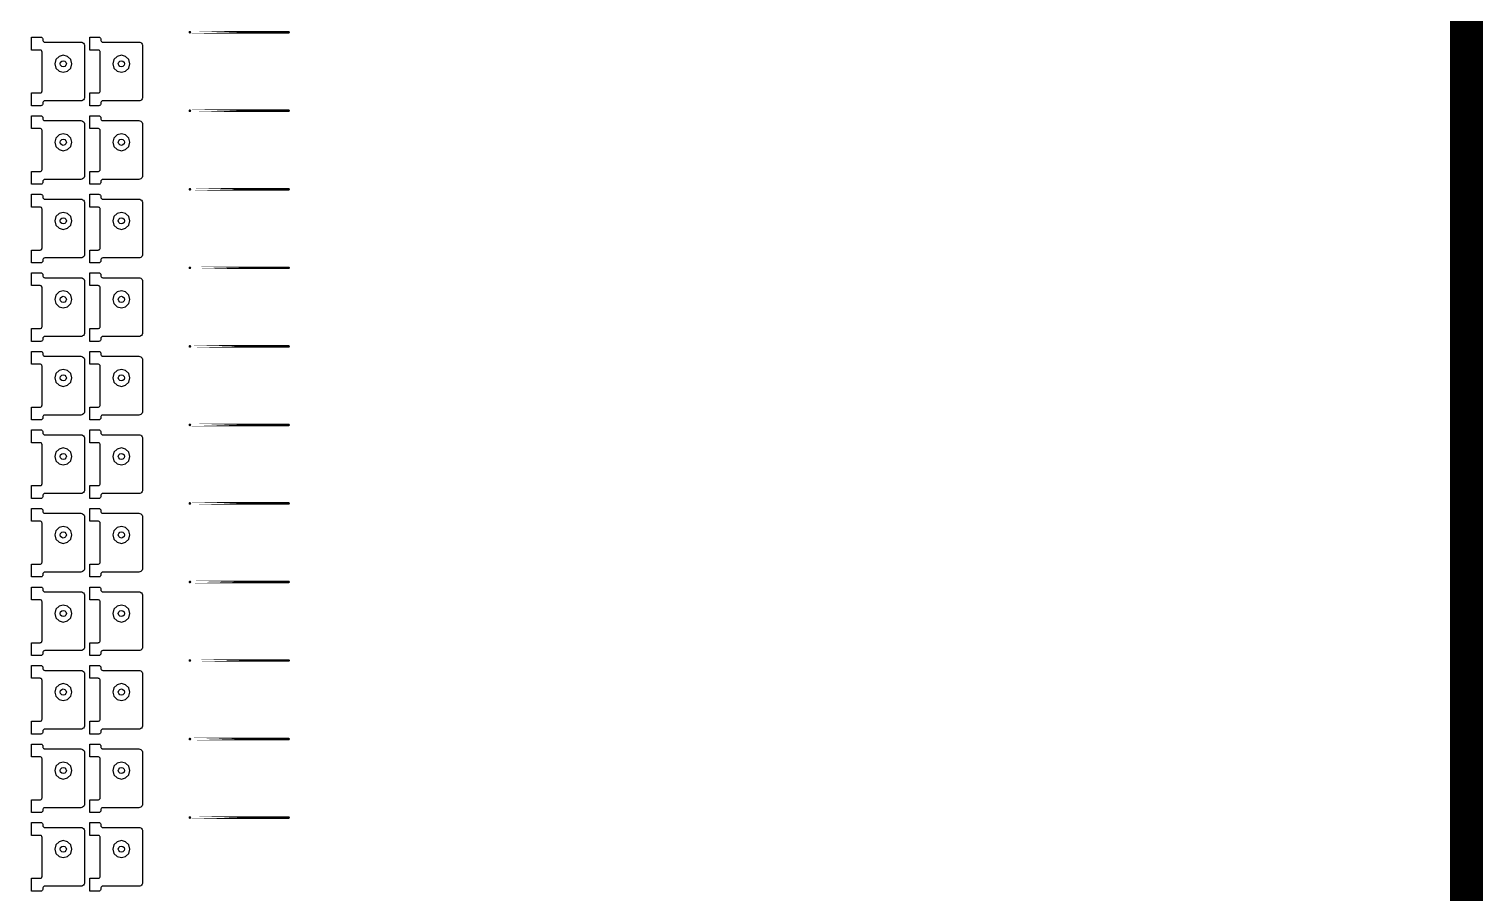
# Model space of a CAD drawing. Extents: x 11 to 212, y 11 to 212.
# Drawn here: x 167.51 to 211.7, y 135.18 to 161.45 of the extents above; entities that cross this region are included whole.
import ezdxf

# ---------------------------------------------------------------- set-up
doc = ezdxf.new("R2010")
doc.units = 0
doc.layers.get('0').update_dxf_attribs({"linetype": 'continuous'})
doc.layers.add('G', color=7, linetype='continuous')

# ---------------------------------------------------------------- blocks, each defined once
blk = doc.blocks.new('cutlineendpoint')
at = {"const_width": 0.04}
blk.add_lwpolyline([(-0.02, 0, 1), (0.02, 0, 1)], format="xyb", close=True, dxfattribs=at)

msp = doc.modelspace()

# ---------------------------------------------------------------- linework, layer by layer
at = {"layer": 'G'}
for points, const_width in [([(11.2, 211.2), (211.2, 211.2), (211.2, 11.2), (11.2, 11.2)], 1), ([(172.4, 161.353), (175.4, 161.353)], 0.08), ([(172.4, 158.965), (175.4, 158.965)], 0.08), ([(172.4, 156.576), (175.4, 156.576)], 0.08), ([(172.4, 154.188), (175.4, 154.188)], 0.08), ([(172.4, 151.8), (175.4, 151.8)], 0.08), ([(172.4, 149.412), (175.4, 149.412)], 0.08), ([(172.4, 147.024), (175.4, 147.024)], 0.08), ([(172.4, 144.635), (175.4, 144.635)], 0.08), ([(172.4, 142.247), (175.4, 142.247)], 0.08), ([(172.4, 139.859), (175.4, 139.859)], 0.08), ([(172.4, 137.471), (175.4, 137.471)], 0.08)]:
    msp.add_lwpolyline(points, close=True, dxfattribs=dict(at, const_width=const_width))
for points in [[(167.847, 159.506), (167.862, 159.508), (167.876, 159.514), (167.889, 159.523), (167.898, 159.535), (167.904, 159.549), (167.906, 159.565), (167.906, 160.753), (167.904, 160.768), (167.898, 160.782), (167.889, 160.795), (167.876, 160.804), (167.862, 160.81), (167.847, 160.812), (167.591, 160.812), (167.591, 161.2), (167.871, 161.2), (167.886, 161.198), (167.9, 161.192), (167.912, 161.183), (167.922, 161.171), (167.927, 161.156), (167.929, 161.141), (167.929, 161.112), (167.931, 161.097), (167.937, 161.082), (167.947, 161.07), (167.959, 161.061), (167.973, 161.055), (167.988, 161.053), (169.082, 161.053), (169.113, 161.049), (169.141, 161.037), (169.166, 161.018), (169.184, 160.994), (169.196, 160.966), (169.2, 160.935), (169.2, 159.382), (169.196, 159.352), (169.184, 159.324), (169.166, 159.299), (169.141, 159.28), (169.113, 159.269), (169.082, 159.265), (167.988, 159.265), (167.973, 159.263), (167.959, 159.257), (167.947, 159.247), (167.937, 159.235), (167.931, 159.221), (167.929, 159.206), (167.929, 159.176), (167.927, 159.161), (167.922, 159.147), (167.912, 159.135), (167.9, 159.126), (167.886, 159.12), (167.871, 159.118), (167.591, 159.118), (167.591, 159.506)], [(169.612, 159.506), (169.627, 159.508), (169.641, 159.514), (169.653, 159.523), (169.663, 159.535), (169.669, 159.549), (169.671, 159.565), (169.671, 160.753), (169.669, 160.768), (169.663, 160.782), (169.653, 160.795), (169.641, 160.804), (169.627, 160.81), (169.612, 160.812), (169.355, 160.812), (169.355, 161.2), (169.635, 161.2), (169.651, 161.198), (169.665, 161.192), (169.677, 161.183), (169.686, 161.171), (169.692, 161.156), (169.694, 161.141), (169.694, 161.112), (169.696, 161.097), (169.702, 161.082), (169.711, 161.07), (169.724, 161.061), (169.738, 161.055), (169.753, 161.053), (170.847, 161.053), (170.878, 161.049), (170.906, 161.037), (170.93, 161.018), (170.949, 160.994), (170.961, 160.966), (170.965, 160.935), (170.965, 159.382), (170.961, 159.352), (170.949, 159.324), (170.93, 159.299), (170.906, 159.28), (170.878, 159.269), (170.847, 159.265), (169.753, 159.265), (169.738, 159.263), (169.724, 159.257), (169.711, 159.247), (169.702, 159.235), (169.696, 159.221), (169.694, 159.206), (169.694, 159.176), (169.692, 159.161), (169.686, 159.147), (169.677, 159.135), (169.665, 159.126), (169.651, 159.12), (169.635, 159.118), (169.355, 159.118), (169.355, 159.506)], [(168.777, 160.265), (168.812, 160.394), (168.777, 160.524), (168.682, 160.618), (168.553, 160.653), (168.424, 160.618), (168.329, 160.524), (168.294, 160.394), (168.329, 160.265), (168.424, 160.17), (168.553, 160.135), (168.682, 160.17)], [(168.647, 160.394), (168.634, 160.347), (168.6, 160.313), (168.553, 160.3), (168.506, 160.313), (168.471, 160.347), (168.459, 160.394), (168.471, 160.441), (168.506, 160.476), (168.553, 160.488), (168.6, 160.476), (168.634, 160.441)], [(170.542, 160.265), (170.576, 160.394), (170.542, 160.524), (170.447, 160.618), (170.318, 160.653), (170.188, 160.618), (170.093, 160.524), (170.059, 160.394), (170.093, 160.265), (170.188, 160.17), (170.318, 160.135), (170.447, 160.17)], [(170.412, 160.394), (170.399, 160.347), (170.365, 160.313), (170.318, 160.3), (170.271, 160.313), (170.236, 160.347), (170.224, 160.394), (170.236, 160.441), (170.271, 160.476), (170.318, 160.488), (170.365, 160.476), (170.399, 160.441)], [(167.847, 157.118), (167.862, 157.12), (167.876, 157.126), (167.889, 157.135), (167.898, 157.147), (167.904, 157.161), (167.906, 157.176), (167.906, 158.365), (167.904, 158.38), (167.898, 158.394), (167.889, 158.406), (167.876, 158.416), (167.862, 158.422), (167.847, 158.424), (167.591, 158.424), (167.591, 158.812), (167.871, 158.812), (167.886, 158.81), (167.9, 158.804), (167.912, 158.795), (167.922, 158.782), (167.927, 158.768), (167.929, 158.753), (167.929, 158.724), (167.931, 158.708), (167.937, 158.694), (167.947, 158.682), (167.959, 158.673), (167.973, 158.667), (167.988, 158.665), (169.082, 158.665), (169.113, 158.661), (169.141, 158.649), (169.166, 158.63), (169.184, 158.606), (169.196, 158.578), (169.2, 158.547), (169.2, 156.994), (169.196, 156.964), (169.184, 156.935), (169.166, 156.911), (169.141, 156.892), (169.113, 156.88), (169.082, 156.876), (167.988, 156.876), (167.973, 156.874), (167.959, 156.869), (167.947, 156.859), (167.937, 156.847), (167.931, 156.833), (167.929, 156.818), (167.929, 156.788), (167.927, 156.773), (167.922, 156.759), (167.912, 156.747), (167.9, 156.737), (167.886, 156.731), (167.871, 156.729), (167.591, 156.729), (167.591, 157.118)], [(169.612, 157.118), (169.627, 157.12), (169.641, 157.126), (169.653, 157.135), (169.663, 157.147), (169.669, 157.161), (169.671, 157.176), (169.671, 158.365), (169.669, 158.38), (169.663, 158.394), (169.653, 158.406), (169.641, 158.416), (169.627, 158.422), (169.612, 158.424), (169.355, 158.424), (169.355, 158.812), (169.635, 158.812), (169.651, 158.81), (169.665, 158.804), (169.677, 158.795), (169.686, 158.782), (169.692, 158.768), (169.694, 158.753), (169.694, 158.724), (169.696, 158.708), (169.702, 158.694), (169.711, 158.682), (169.724, 158.673), (169.738, 158.667), (169.753, 158.665), (170.847, 158.665), (170.878, 158.661), (170.906, 158.649), (170.93, 158.63), (170.949, 158.606), (170.961, 158.578), (170.965, 158.547), (170.965, 156.994), (170.961, 156.964), (170.949, 156.935), (170.93, 156.911), (170.906, 156.892), (170.878, 156.88), (170.847, 156.876), (169.753, 156.876), (169.738, 156.874), (169.724, 156.869), (169.711, 156.859), (169.702, 156.847), (169.696, 156.833), (169.694, 156.818), (169.694, 156.788), (169.692, 156.773), (169.686, 156.759), (169.677, 156.747), (169.665, 156.737), (169.651, 156.731), (169.635, 156.729), (169.355, 156.729), (169.355, 157.118)], [(168.777, 157.876), (168.812, 158.006), (168.777, 158.135), (168.682, 158.23), (168.553, 158.265), (168.424, 158.23), (168.329, 158.135), (168.294, 158.006), (168.329, 157.876), (168.424, 157.782), (168.553, 157.747), (168.682, 157.782)], [(170.542, 157.876), (170.576, 158.006), (170.542, 158.135), (170.447, 158.23), (170.318, 158.265), (170.188, 158.23), (170.093, 158.135), (170.059, 158.006), (170.093, 157.876), (170.188, 157.782), (170.318, 157.747), (170.447, 157.782)], [(168.647, 158.006), (168.634, 157.959), (168.6, 157.924), (168.553, 157.912), (168.506, 157.924), (168.471, 157.959), (168.459, 158.006), (168.471, 158.053), (168.506, 158.087), (168.553, 158.1), (168.6, 158.087), (168.634, 158.053)], [(170.412, 158.006), (170.399, 157.959), (170.365, 157.924), (170.318, 157.912), (170.271, 157.924), (170.236, 157.959), (170.224, 158.006), (170.236, 158.053), (170.271, 158.087), (170.318, 158.1), (170.365, 158.087), (170.399, 158.053)], [(167.847, 154.729), (167.862, 154.731), (167.876, 154.737), (167.889, 154.747), (167.898, 154.759), (167.904, 154.773), (167.906, 154.788), (167.906, 155.976), (167.904, 155.992), (167.898, 156.006), (167.889, 156.018), (167.876, 156.027), (167.862, 156.033), (167.847, 156.035), (167.591, 156.035), (167.591, 156.424), (167.871, 156.424), (167.886, 156.422), (167.9, 156.416), (167.912, 156.406), (167.922, 156.394), (167.927, 156.38), (167.929, 156.365), (167.929, 156.335), (167.931, 156.32), (167.937, 156.306), (167.947, 156.294), (167.959, 156.284), (167.973, 156.278), (167.988, 156.276), (169.082, 156.276), (169.113, 156.272), (169.141, 156.261), (169.166, 156.242), (169.184, 156.218), (169.196, 156.189), (169.2, 156.159), (169.2, 154.606), (169.196, 154.575), (169.184, 154.547), (169.166, 154.523), (169.141, 154.504), (169.113, 154.492), (169.082, 154.488), (167.988, 154.488), (167.973, 154.486), (167.959, 154.48), (167.947, 154.471), (167.937, 154.459), (167.931, 154.445), (167.929, 154.429), (167.929, 154.4), (167.927, 154.385), (167.922, 154.371), (167.912, 154.358), (167.9, 154.349), (167.886, 154.343), (167.871, 154.341), (167.591, 154.341), (167.591, 154.729)], [(169.612, 154.729), (169.627, 154.731), (169.641, 154.737), (169.653, 154.747), (169.663, 154.759), (169.669, 154.773), (169.671, 154.788), (169.671, 155.976), (169.669, 155.992), (169.663, 156.006), (169.653, 156.018), (169.641, 156.027), (169.627, 156.033), (169.612, 156.035), (169.355, 156.035), (169.355, 156.424), (169.635, 156.424), (169.651, 156.422), (169.665, 156.416), (169.677, 156.406), (169.686, 156.394), (169.692, 156.38), (169.694, 156.365), (169.694, 156.335), (169.696, 156.32), (169.702, 156.306), (169.711, 156.294), (169.724, 156.284), (169.738, 156.278), (169.753, 156.276), (170.847, 156.276), (170.878, 156.272), (170.906, 156.261), (170.93, 156.242), (170.949, 156.218), (170.961, 156.189), (170.965, 156.159), (170.965, 154.606), (170.961, 154.575), (170.949, 154.547), (170.93, 154.523), (170.906, 154.504), (170.878, 154.492), (170.847, 154.488), (169.753, 154.488), (169.738, 154.486), (169.724, 154.48), (169.711, 154.471), (169.702, 154.459), (169.696, 154.445), (169.694, 154.429), (169.694, 154.4), (169.692, 154.385), (169.686, 154.371), (169.677, 154.358), (169.665, 154.349), (169.651, 154.343), (169.635, 154.341), (169.355, 154.341), (169.355, 154.729)], [(168.777, 155.488), (168.812, 155.618), (168.777, 155.747), (168.682, 155.842), (168.553, 155.876), (168.424, 155.842), (168.329, 155.747), (168.294, 155.618), (168.329, 155.488), (168.424, 155.393), (168.553, 155.359), (168.682, 155.393)], [(168.647, 155.618), (168.634, 155.571), (168.6, 155.536), (168.553, 155.524), (168.506, 155.536), (168.471, 155.571), (168.459, 155.618), (168.471, 155.665), (168.506, 155.699), (168.553, 155.712), (168.6, 155.699), (168.634, 155.665)], [(170.542, 155.488), (170.576, 155.618), (170.542, 155.747), (170.447, 155.842), (170.318, 155.876), (170.188, 155.842), (170.093, 155.747), (170.059, 155.618), (170.093, 155.488), (170.188, 155.393), (170.318, 155.359), (170.447, 155.393)], [(170.412, 155.618), (170.399, 155.571), (170.365, 155.536), (170.318, 155.524), (170.271, 155.536), (170.236, 155.571), (170.224, 155.618), (170.236, 155.665), (170.271, 155.699), (170.318, 155.712), (170.365, 155.699), (170.399, 155.665)], [(167.847, 152.341), (167.862, 152.343), (167.876, 152.349), (167.889, 152.358), (167.898, 152.371), (167.904, 152.385), (167.906, 152.4), (167.906, 153.588), (167.904, 153.603), (167.898, 153.618), (167.889, 153.63), (167.876, 153.639), (167.862, 153.645), (167.847, 153.647), (167.591, 153.647), (167.591, 154.035), (167.871, 154.035), (167.886, 154.033), (167.9, 154.027), (167.912, 154.018), (167.922, 154.006), (167.927, 153.992), (167.929, 153.976), (167.929, 153.947), (167.931, 153.932), (167.937, 153.918), (167.947, 153.905), (167.959, 153.896), (167.973, 153.89), (167.988, 153.888), (169.082, 153.888), (169.113, 153.884), (169.141, 153.872), (169.166, 153.854), (169.184, 153.829), (169.196, 153.801), (169.2, 153.771), (169.2, 152.218), (169.196, 152.187), (169.184, 152.159), (169.166, 152.134), (169.141, 152.116), (169.113, 152.104), (169.082, 152.1), (167.988, 152.1), (167.973, 152.098), (167.959, 152.092), (167.947, 152.083), (167.937, 152.071), (167.931, 152.056), (167.929, 152.041), (167.929, 152.012), (167.927, 151.997), (167.922, 151.982), (167.912, 151.97), (167.9, 151.961), (167.886, 151.955), (167.871, 151.953), (167.591, 151.953), (167.591, 152.341)], [(169.612, 152.341), (169.627, 152.343), (169.641, 152.349), (169.653, 152.358), (169.663, 152.371), (169.669, 152.385), (169.671, 152.4), (169.671, 153.588), (169.669, 153.603), (169.663, 153.618), (169.653, 153.63), (169.641, 153.639), (169.627, 153.645), (169.612, 153.647), (169.355, 153.647), (169.355, 154.035), (169.635, 154.035), (169.651, 154.033), (169.665, 154.027), (169.677, 154.018), (169.686, 154.006), (169.692, 153.992), (169.694, 153.976), (169.694, 153.947), (169.696, 153.932), (169.702, 153.918), (169.711, 153.905), (169.724, 153.896), (169.738, 153.89), (169.753, 153.888), (170.847, 153.888), (170.878, 153.884), (170.906, 153.872), (170.93, 153.854), (170.949, 153.829), (170.961, 153.801), (170.965, 153.771), (170.965, 152.218), (170.961, 152.187), (170.949, 152.159), (170.93, 152.134), (170.906, 152.116), (170.878, 152.104), (170.847, 152.1), (169.753, 152.1), (169.738, 152.098), (169.724, 152.092), (169.711, 152.083), (169.702, 152.071), (169.696, 152.056), (169.694, 152.041), (169.694, 152.012), (169.692, 151.997), (169.686, 151.982), (169.677, 151.97), (169.665, 151.961), (169.651, 151.955), (169.635, 151.953), (169.355, 151.953), (169.355, 152.341)], [(168.777, 153.1), (168.812, 153.229), (168.777, 153.359), (168.682, 153.454), (168.553, 153.488), (168.424, 153.454), (168.329, 153.359), (168.294, 153.229), (168.329, 153.1), (168.424, 153.005), (168.553, 152.971), (168.682, 153.005)], [(170.542, 153.1), (170.576, 153.229), (170.542, 153.359), (170.447, 153.454), (170.318, 153.488), (170.188, 153.454), (170.093, 153.359), (170.059, 153.229), (170.093, 153.1), (170.188, 153.005), (170.318, 152.971), (170.447, 153.005)], [(168.647, 153.229), (168.634, 153.182), (168.6, 153.148), (168.553, 153.135), (168.506, 153.148), (168.471, 153.182), (168.459, 153.229), (168.471, 153.276), (168.506, 153.311), (168.553, 153.324), (168.6, 153.311), (168.634, 153.276)], [(170.412, 153.229), (170.399, 153.182), (170.365, 153.148), (170.318, 153.135), (170.271, 153.148), (170.236, 153.182), (170.224, 153.229), (170.236, 153.276), (170.271, 153.311), (170.318, 153.324), (170.365, 153.311), (170.399, 153.276)], [(167.847, 149.953), (167.862, 149.955), (167.876, 149.961), (167.889, 149.97), (167.898, 149.982), (167.904, 149.997), (167.906, 150.012), (167.906, 151.2), (167.904, 151.215), (167.898, 151.229), (167.889, 151.242), (167.876, 151.251), (167.862, 151.257), (167.847, 151.259), (167.591, 151.259), (167.591, 151.647), (167.871, 151.647), (167.886, 151.645), (167.9, 151.639), (167.912, 151.63), (167.922, 151.618), (167.927, 151.603), (167.929, 151.588), (167.929, 151.559), (167.931, 151.544), (167.937, 151.529), (167.947, 151.517), (167.959, 151.508), (167.973, 151.502), (167.988, 151.5), (169.082, 151.5), (169.113, 151.496), (169.141, 151.484), (169.166, 151.466), (169.184, 151.441), (169.196, 151.413), (169.2, 151.382), (169.2, 149.829), (169.196, 149.799), (169.184, 149.771), (169.166, 149.746), (169.141, 149.728), (169.113, 149.716), (169.082, 149.712), (167.988, 149.712), (167.973, 149.71), (167.959, 149.704), (167.947, 149.695), (167.937, 149.682), (167.931, 149.668), (167.929, 149.653), (167.929, 149.624), (167.927, 149.608), (167.922, 149.594), (167.912, 149.582), (167.9, 149.573), (167.886, 149.567), (167.871, 149.565), (167.591, 149.565), (167.591, 149.953)], [(169.612, 149.953), (169.627, 149.955), (169.641, 149.961), (169.653, 149.97), (169.663, 149.982), (169.669, 149.997), (169.671, 150.012), (169.671, 151.2), (169.669, 151.215), (169.663, 151.229), (169.653, 151.242), (169.641, 151.251), (169.627, 151.257), (169.612, 151.259), (169.355, 151.259), (169.355, 151.647), (169.635, 151.647), (169.651, 151.645), (169.665, 151.639), (169.677, 151.63), (169.686, 151.618), (169.692, 151.603), (169.694, 151.588), (169.694, 151.559), (169.696, 151.544), (169.702, 151.529), (169.711, 151.517), (169.724, 151.508), (169.738, 151.502), (169.753, 151.5), (170.847, 151.5), (170.878, 151.496), (170.906, 151.484), (170.93, 151.466), (170.949, 151.441), (170.961, 151.413), (170.965, 151.382), (170.965, 149.829), (170.961, 149.799), (170.949, 149.771), (170.93, 149.746), (170.906, 149.728), (170.878, 149.716), (170.847, 149.712), (169.753, 149.712), (169.738, 149.71), (169.724, 149.704), (169.711, 149.695), (169.702, 149.682), (169.696, 149.668), (169.694, 149.653), (169.694, 149.624), (169.692, 149.608), (169.686, 149.594), (169.677, 149.582), (169.665, 149.573), (169.651, 149.567), (169.635, 149.565), (169.355, 149.565), (169.355, 149.953)], [(168.777, 150.712), (168.812, 150.841), (168.777, 150.971), (168.682, 151.065), (168.553, 151.1), (168.424, 151.065), (168.329, 150.971), (168.294, 150.841), (168.329, 150.712), (168.424, 150.617), (168.553, 150.582), (168.682, 150.617)], [(168.647, 150.841), (168.634, 150.794), (168.6, 150.76), (168.553, 150.747), (168.506, 150.76), (168.471, 150.794), (168.459, 150.841), (168.471, 150.888), (168.506, 150.923), (168.553, 150.935), (168.6, 150.923), (168.634, 150.888)], [(170.542, 150.712), (170.576, 150.841), (170.542, 150.971), (170.447, 151.065), (170.318, 151.1), (170.188, 151.065), (170.093, 150.971), (170.059, 150.841), (170.093, 150.712), (170.188, 150.617), (170.318, 150.582), (170.447, 150.617)], [(170.412, 150.841), (170.399, 150.794), (170.365, 150.76), (170.318, 150.747), (170.271, 150.76), (170.236, 150.794), (170.224, 150.841), (170.236, 150.888), (170.271, 150.923), (170.318, 150.935), (170.365, 150.923), (170.399, 150.888)], [(167.847, 147.565), (167.862, 147.567), (167.876, 147.573), (167.889, 147.582), (167.898, 147.594), (167.904, 147.608), (167.906, 147.624), (167.906, 148.812), (167.904, 148.827), (167.898, 148.841), (167.889, 148.853), (167.876, 148.863), (167.862, 148.869), (167.847, 148.871), (167.591, 148.871), (167.591, 149.259), (167.871, 149.259), (167.886, 149.257), (167.9, 149.251), (167.912, 149.242), (167.922, 149.229), (167.927, 149.215), (167.929, 149.2), (167.929, 149.171), (167.931, 149.155), (167.937, 149.141), (167.947, 149.129), (167.959, 149.12), (167.973, 149.114), (167.988, 149.112), (169.082, 149.112), (169.113, 149.108), (169.141, 149.096), (169.166, 149.077), (169.184, 149.053), (169.196, 149.025), (169.2, 148.994), (169.2, 147.441), (169.196, 147.411), (169.184, 147.382), (169.166, 147.358), (169.141, 147.339), (169.113, 147.328), (169.082, 147.324), (167.988, 147.324), (167.973, 147.322), (167.959, 147.316), (167.947, 147.306), (167.937, 147.294), (167.931, 147.28), (167.929, 147.265), (167.929, 147.235), (167.927, 147.22), (167.922, 147.206), (167.912, 147.194), (167.9, 147.184), (167.886, 147.178), (167.871, 147.176), (167.591, 147.176), (167.591, 147.565)], [(169.612, 147.565), (169.627, 147.567), (169.641, 147.573), (169.653, 147.582), (169.663, 147.594), (169.669, 147.608), (169.671, 147.624), (169.671, 148.812), (169.669, 148.827), (169.663, 148.841), (169.653, 148.853), (169.641, 148.863), (169.627, 148.869), (169.612, 148.871), (169.355, 148.871), (169.355, 149.259), (169.635, 149.259), (169.651, 149.257), (169.665, 149.251), (169.677, 149.242), (169.686, 149.229), (169.692, 149.215), (169.694, 149.2), (169.694, 149.171), (169.696, 149.155), (169.702, 149.141), (169.711, 149.129), (169.724, 149.12), (169.738, 149.114), (169.753, 149.112), (170.847, 149.112), (170.878, 149.108), (170.906, 149.096), (170.93, 149.077), (170.949, 149.053), (170.961, 149.025), (170.965, 148.994), (170.965, 147.441), (170.961, 147.411), (170.949, 147.382), (170.93, 147.358), (170.906, 147.339), (170.878, 147.328), (170.847, 147.324), (169.753, 147.324), (169.738, 147.322), (169.724, 147.316), (169.711, 147.306), (169.702, 147.294), (169.696, 147.28), (169.694, 147.265), (169.694, 147.235), (169.692, 147.22), (169.686, 147.206), (169.677, 147.194), (169.665, 147.184), (169.651, 147.178), (169.635, 147.176), (169.355, 147.176), (169.355, 147.565)], [(168.777, 148.324), (168.812, 148.453), (168.777, 148.582), (168.682, 148.677), (168.553, 148.712), (168.424, 148.677), (168.329, 148.582), (168.294, 148.453), (168.329, 148.324), (168.424, 148.229), (168.553, 148.194), (168.682, 148.229)], [(168.647, 148.453), (168.634, 148.406), (168.6, 148.371), (168.553, 148.359), (168.506, 148.371), (168.471, 148.406), (168.459, 148.453), (168.471, 148.5), (168.506, 148.534), (168.553, 148.547), (168.6, 148.534), (168.634, 148.5)], [(170.542, 148.324), (170.576, 148.453), (170.542, 148.582), (170.447, 148.677), (170.318, 148.712), (170.188, 148.677), (170.093, 148.582), (170.059, 148.453), (170.093, 148.324), (170.188, 148.229), (170.318, 148.194), (170.447, 148.229)], [(170.412, 148.453), (170.399, 148.406), (170.365, 148.371), (170.318, 148.359), (170.271, 148.371), (170.236, 148.406), (170.224, 148.453), (170.236, 148.5), (170.271, 148.534), (170.318, 148.547), (170.365, 148.534), (170.399, 148.5)], [(167.847, 145.176), (167.862, 145.178), (167.876, 145.184), (167.889, 145.194), (167.898, 145.206), (167.904, 145.22), (167.906, 145.235), (167.906, 146.424), (167.904, 146.439), (167.898, 146.453), (167.889, 146.465), (167.876, 146.474), (167.862, 146.48), (167.847, 146.482), (167.591, 146.482), (167.591, 146.871), (167.871, 146.871), (167.886, 146.869), (167.9, 146.863), (167.912, 146.853), (167.922, 146.841), (167.927, 146.827), (167.929, 146.812), (167.929, 146.782), (167.931, 146.767), (167.937, 146.753), (167.947, 146.741), (167.959, 146.731), (167.973, 146.726), (167.988, 146.724), (169.082, 146.724), (169.113, 146.72), (169.141, 146.708), (169.166, 146.689), (169.184, 146.665), (169.196, 146.636), (169.2, 146.606), (169.2, 145.053), (169.196, 145.022), (169.184, 144.994), (169.166, 144.97), (169.141, 144.951), (169.113, 144.939), (169.082, 144.935), (167.988, 144.935), (167.973, 144.933), (167.959, 144.927), (167.947, 144.918), (167.937, 144.906), (167.931, 144.892), (167.929, 144.876), (167.929, 144.847), (167.927, 144.832), (167.922, 144.818), (167.912, 144.805), (167.9, 144.796), (167.886, 144.79), (167.871, 144.788), (167.591, 144.788), (167.591, 145.176)], [(169.612, 145.176), (169.627, 145.178), (169.641, 145.184), (169.653, 145.194), (169.663, 145.206), (169.669, 145.22), (169.671, 145.235), (169.671, 146.424), (169.669, 146.439), (169.663, 146.453), (169.653, 146.465), (169.641, 146.474), (169.627, 146.48), (169.612, 146.482), (169.355, 146.482), (169.355, 146.871), (169.635, 146.871), (169.651, 146.869), (169.665, 146.863), (169.677, 146.853), (169.686, 146.841), (169.692, 146.827), (169.694, 146.812), (169.694, 146.782), (169.696, 146.767), (169.702, 146.753), (169.711, 146.741), (169.724, 146.731), (169.738, 146.726), (169.753, 146.724), (170.847, 146.724), (170.878, 146.72), (170.906, 146.708), (170.93, 146.689), (170.949, 146.665), (170.961, 146.636), (170.965, 146.606), (170.965, 145.053), (170.961, 145.022), (170.949, 144.994), (170.93, 144.97), (170.906, 144.951), (170.878, 144.939), (170.847, 144.935), (169.753, 144.935), (169.738, 144.933), (169.724, 144.927), (169.711, 144.918), (169.702, 144.906), (169.696, 144.892), (169.694, 144.876), (169.694, 144.847), (169.692, 144.832), (169.686, 144.818), (169.677, 144.805), (169.665, 144.796), (169.651, 144.79), (169.635, 144.788), (169.355, 144.788), (169.355, 145.176)], [(168.777, 145.935), (168.812, 146.065), (168.777, 146.194), (168.682, 146.289), (168.553, 146.324), (168.424, 146.289), (168.329, 146.194), (168.294, 146.065), (168.329, 145.935), (168.424, 145.841), (168.553, 145.806), (168.682, 145.841)], [(170.542, 145.935), (170.576, 146.065), (170.542, 146.194), (170.447, 146.289), (170.318, 146.324), (170.188, 146.289), (170.093, 146.194), (170.059, 146.065), (170.093, 145.935), (170.188, 145.841), (170.318, 145.806), (170.447, 145.841)], [(168.647, 146.065), (168.634, 146.018), (168.6, 145.983), (168.553, 145.971), (168.506, 145.983), (168.471, 146.018), (168.459, 146.065), (168.471, 146.112), (168.506, 146.146), (168.553, 146.159), (168.6, 146.146), (168.634, 146.112)], [(170.412, 146.065), (170.399, 146.018), (170.365, 145.983), (170.318, 145.971), (170.271, 145.983), (170.236, 146.018), (170.224, 146.065), (170.236, 146.112), (170.271, 146.146), (170.318, 146.159), (170.365, 146.146), (170.399, 146.112)], [(167.847, 142.788), (167.862, 142.79), (167.876, 142.796), (167.889, 142.805), (167.898, 142.818), (167.904, 142.832), (167.906, 142.847), (167.906, 144.035), (167.904, 144.051), (167.898, 144.065), (167.889, 144.077), (167.876, 144.086), (167.862, 144.092), (167.847, 144.094), (167.591, 144.094), (167.591, 144.482), (167.871, 144.482), (167.886, 144.48), (167.9, 144.474), (167.912, 144.465), (167.922, 144.453), (167.927, 144.439), (167.929, 144.424), (167.929, 144.394), (167.931, 144.379), (167.937, 144.365), (167.947, 144.353), (167.959, 144.343), (167.973, 144.337), (167.988, 144.335), (169.082, 144.335), (169.113, 144.331), (169.141, 144.32), (169.166, 144.301), (169.184, 144.276), (169.196, 144.248), (169.2, 144.218), (169.2, 142.665), (169.196, 142.634), (169.184, 142.606), (169.166, 142.582), (169.141, 142.563), (169.113, 142.551), (169.082, 142.547), (167.988, 142.547), (167.973, 142.545), (167.959, 142.539), (167.947, 142.53), (167.937, 142.518), (167.931, 142.503), (167.929, 142.488), (167.929, 142.459), (167.927, 142.444), (167.922, 142.429), (167.912, 142.417), (167.9, 142.408), (167.886, 142.402), (167.871, 142.4), (167.591, 142.4), (167.591, 142.788)], [(169.612, 142.788), (169.627, 142.79), (169.641, 142.796), (169.653, 142.805), (169.663, 142.818), (169.669, 142.832), (169.671, 142.847), (169.671, 144.035), (169.669, 144.051), (169.663, 144.065), (169.653, 144.077), (169.641, 144.086), (169.627, 144.092), (169.612, 144.094), (169.355, 144.094), (169.355, 144.482), (169.635, 144.482), (169.651, 144.48), (169.665, 144.474), (169.677, 144.465), (169.686, 144.453), (169.692, 144.439), (169.694, 144.424), (169.694, 144.394), (169.696, 144.379), (169.702, 144.365), (169.711, 144.353), (169.724, 144.343), (169.738, 144.337), (169.753, 144.335), (170.847, 144.335), (170.878, 144.331), (170.906, 144.32), (170.93, 144.301), (170.949, 144.276), (170.961, 144.248), (170.965, 144.218), (170.965, 142.665), (170.961, 142.634), (170.949, 142.606), (170.93, 142.582), (170.906, 142.563), (170.878, 142.551), (170.847, 142.547), (169.753, 142.547), (169.738, 142.545), (169.724, 142.539), (169.711, 142.53), (169.702, 142.518), (169.696, 142.503), (169.694, 142.488), (169.694, 142.459), (169.692, 142.444), (169.686, 142.429), (169.677, 142.417), (169.665, 142.408), (169.651, 142.402), (169.635, 142.4), (169.355, 142.4), (169.355, 142.788)], [(168.777, 143.547), (168.812, 143.676), (168.777, 143.806), (168.682, 143.901), (168.553, 143.935), (168.424, 143.901), (168.329, 143.806), (168.294, 143.676), (168.329, 143.547), (168.424, 143.452), (168.553, 143.418), (168.682, 143.452)], [(168.647, 143.676), (168.634, 143.629), (168.6, 143.595), (168.553, 143.582), (168.506, 143.595), (168.471, 143.629), (168.459, 143.676), (168.471, 143.724), (168.506, 143.758), (168.553, 143.771), (168.6, 143.758), (168.634, 143.724)], [(170.542, 143.547), (170.576, 143.676), (170.542, 143.806), (170.447, 143.901), (170.318, 143.935), (170.188, 143.901), (170.093, 143.806), (170.059, 143.676), (170.093, 143.547), (170.188, 143.452), (170.318, 143.418), (170.447, 143.452)], [(170.412, 143.676), (170.399, 143.629), (170.365, 143.595), (170.318, 143.582), (170.271, 143.595), (170.236, 143.629), (170.224, 143.676), (170.236, 143.724), (170.271, 143.758), (170.318, 143.771), (170.365, 143.758), (170.399, 143.724)], [(167.847, 140.4), (167.862, 140.402), (167.876, 140.408), (167.889, 140.417), (167.898, 140.429), (167.904, 140.444), (167.906, 140.459), (167.906, 141.647), (167.904, 141.662), (167.898, 141.676), (167.889, 141.689), (167.876, 141.698), (167.862, 141.704), (167.847, 141.706), (167.591, 141.706), (167.591, 142.094), (167.871, 142.094), (167.886, 142.092), (167.9, 142.086), (167.912, 142.077), (167.922, 142.065), (167.927, 142.051), (167.929, 142.035), (167.929, 142.006), (167.931, 141.991), (167.937, 141.976), (167.947, 141.964), (167.959, 141.955), (167.973, 141.949), (167.988, 141.947), (169.082, 141.947), (169.113, 141.943), (169.141, 141.931), (169.166, 141.913), (169.184, 141.888), (169.196, 141.86), (169.2, 141.829), (169.2, 140.276), (169.196, 140.246), (169.184, 140.218), (169.166, 140.193), (169.141, 140.175), (169.113, 140.163), (169.082, 140.159), (167.988, 140.159), (167.973, 140.157), (167.959, 140.151), (167.947, 140.142), (167.937, 140.129), (167.931, 140.115), (167.929, 140.1), (167.929, 140.071), (167.927, 140.055), (167.922, 140.041), (167.912, 140.029), (167.9, 140.02), (167.886, 140.014), (167.871, 140.012), (167.591, 140.012), (167.591, 140.4)], [(169.612, 140.4), (169.627, 140.402), (169.641, 140.408), (169.653, 140.417), (169.663, 140.429), (169.669, 140.444), (169.671, 140.459), (169.671, 141.647), (169.669, 141.662), (169.663, 141.676), (169.653, 141.689), (169.641, 141.698), (169.627, 141.704), (169.612, 141.706), (169.355, 141.706), (169.355, 142.094), (169.635, 142.094), (169.651, 142.092), (169.665, 142.086), (169.677, 142.077), (169.686, 142.065), (169.692, 142.051), (169.694, 142.035), (169.694, 142.006), (169.696, 141.991), (169.702, 141.976), (169.711, 141.964), (169.724, 141.955), (169.738, 141.949), (169.753, 141.947), (170.847, 141.947), (170.878, 141.943), (170.906, 141.931), (170.93, 141.913), (170.949, 141.888), (170.961, 141.86), (170.965, 141.829), (170.965, 140.276), (170.961, 140.246), (170.949, 140.218), (170.93, 140.193), (170.906, 140.175), (170.878, 140.163), (170.847, 140.159), (169.753, 140.159), (169.738, 140.157), (169.724, 140.151), (169.711, 140.142), (169.702, 140.129), (169.696, 140.115), (169.694, 140.1), (169.694, 140.071), (169.692, 140.055), (169.686, 140.041), (169.677, 140.029), (169.665, 140.02), (169.651, 140.014), (169.635, 140.012), (169.355, 140.012), (169.355, 140.4)], [(168.777, 141.159), (168.812, 141.288), (168.777, 141.418), (168.682, 141.512), (168.553, 141.547), (168.424, 141.512), (168.329, 141.418), (168.294, 141.288), (168.329, 141.159), (168.424, 141.064), (168.553, 141.029), (168.682, 141.064)], [(170.542, 141.159), (170.576, 141.288), (170.542, 141.418), (170.447, 141.512), (170.318, 141.547), (170.188, 141.512), (170.093, 141.418), (170.059, 141.288), (170.093, 141.159), (170.188, 141.064), (170.318, 141.029), (170.447, 141.064)], [(168.647, 141.288), (168.634, 141.241), (168.6, 141.207), (168.553, 141.194), (168.506, 141.207), (168.471, 141.241), (168.459, 141.288), (168.471, 141.335), (168.506, 141.37), (168.553, 141.382), (168.6, 141.37), (168.634, 141.335)], [(170.412, 141.288), (170.399, 141.241), (170.365, 141.207), (170.318, 141.194), (170.271, 141.207), (170.236, 141.241), (170.224, 141.288), (170.236, 141.335), (170.271, 141.37), (170.318, 141.382), (170.365, 141.37), (170.399, 141.335)], [(167.847, 138.012), (167.862, 138.014), (167.876, 138.02), (167.889, 138.029), (167.898, 138.041), (167.904, 138.055), (167.906, 138.071), (167.906, 139.259), (167.904, 139.274), (167.898, 139.288), (167.889, 139.3), (167.876, 139.31), (167.862, 139.316), (167.847, 139.318), (167.591, 139.318), (167.591, 139.706), (167.871, 139.706), (167.886, 139.704), (167.9, 139.698), (167.912, 139.689), (167.922, 139.676), (167.927, 139.662), (167.929, 139.647), (167.929, 139.618), (167.931, 139.602), (167.937, 139.588), (167.947, 139.576), (167.959, 139.567), (167.973, 139.561), (167.988, 139.559), (169.082, 139.559), (169.113, 139.555), (169.141, 139.543), (169.166, 139.524), (169.184, 139.5), (169.196, 139.472), (169.2, 139.441), (169.2, 137.888), (169.196, 137.858), (169.184, 137.829), (169.166, 137.805), (169.141, 137.786), (169.113, 137.775), (169.082, 137.771), (167.988, 137.771), (167.973, 137.769), (167.959, 137.763), (167.947, 137.753), (167.937, 137.741), (167.931, 137.727), (167.929, 137.712), (167.929, 137.682), (167.927, 137.667), (167.922, 137.653), (167.912, 137.641), (167.9, 137.631), (167.886, 137.626), (167.871, 137.624), (167.591, 137.624), (167.591, 138.012)], [(169.612, 138.012), (169.627, 138.014), (169.641, 138.02), (169.653, 138.029), (169.663, 138.041), (169.669, 138.055), (169.671, 138.071), (169.671, 139.259), (169.669, 139.274), (169.663, 139.288), (169.653, 139.3), (169.641, 139.31), (169.627, 139.316), (169.612, 139.318), (169.355, 139.318), (169.355, 139.706), (169.635, 139.706), (169.651, 139.704), (169.665, 139.698), (169.677, 139.689), (169.686, 139.676), (169.692, 139.662), (169.694, 139.647), (169.694, 139.618), (169.696, 139.602), (169.702, 139.588), (169.711, 139.576), (169.724, 139.567), (169.738, 139.561), (169.753, 139.559), (170.847, 139.559), (170.878, 139.555), (170.906, 139.543), (170.93, 139.524), (170.949, 139.5), (170.961, 139.472), (170.965, 139.441), (170.965, 137.888), (170.961, 137.858), (170.949, 137.829), (170.93, 137.805), (170.906, 137.786), (170.878, 137.775), (170.847, 137.771), (169.753, 137.771), (169.738, 137.769), (169.724, 137.763), (169.711, 137.753), (169.702, 137.741), (169.696, 137.727), (169.694, 137.712), (169.694, 137.682), (169.692, 137.667), (169.686, 137.653), (169.677, 137.641), (169.665, 137.631), (169.651, 137.626), (169.635, 137.624), (169.355, 137.624), (169.355, 138.012)], [(168.777, 138.771), (168.812, 138.9), (168.777, 139.029), (168.682, 139.124), (168.553, 139.159), (168.424, 139.124), (168.329, 139.029), (168.294, 138.9), (168.329, 138.771), (168.424, 138.676), (168.553, 138.641), (168.682, 138.676)], [(168.647, 138.9), (168.634, 138.853), (168.6, 138.818), (168.553, 138.806), (168.506, 138.818), (168.471, 138.853), (168.459, 138.9), (168.471, 138.947), (168.506, 138.982), (168.553, 138.994), (168.6, 138.982), (168.634, 138.947)], [(170.542, 138.771), (170.576, 138.9), (170.542, 139.029), (170.447, 139.124), (170.318, 139.159), (170.188, 139.124), (170.093, 139.029), (170.059, 138.9), (170.093, 138.771), (170.188, 138.676), (170.318, 138.641), (170.447, 138.676)], [(170.412, 138.9), (170.399, 138.853), (170.365, 138.818), (170.318, 138.806), (170.271, 138.818), (170.236, 138.853), (170.224, 138.9), (170.236, 138.947), (170.271, 138.982), (170.318, 138.994), (170.365, 138.982), (170.399, 138.947)], [(167.847, 135.624), (167.862, 135.626), (167.876, 135.631), (167.889, 135.641), (167.898, 135.653), (167.904, 135.667), (167.906, 135.682), (167.906, 136.871), (167.904, 136.886), (167.898, 136.9), (167.889, 136.912), (167.876, 136.922), (167.862, 136.927), (167.847, 136.929), (167.591, 136.929), (167.591, 137.318), (167.871, 137.318), (167.886, 137.316), (167.9, 137.31), (167.912, 137.3), (167.922, 137.288), (167.927, 137.274), (167.929, 137.259), (167.929, 137.229), (167.931, 137.214), (167.937, 137.2), (167.947, 137.188), (167.959, 137.178), (167.973, 137.173), (167.988, 137.171), (169.082, 137.171), (169.113, 137.167), (169.141, 137.155), (169.166, 137.136), (169.184, 137.112), (169.196, 137.083), (169.2, 137.053), (169.2, 135.5), (169.196, 135.47), (169.184, 135.441), (169.166, 135.417), (169.141, 135.398), (169.113, 135.386), (169.082, 135.382), (167.988, 135.382), (167.973, 135.38), (167.959, 135.374), (167.947, 135.365), (167.937, 135.353), (167.931, 135.339), (167.929, 135.324), (167.929, 135.294), (167.927, 135.279), (167.922, 135.265), (167.912, 135.253), (167.9, 135.243), (167.886, 135.237), (167.871, 135.235), (167.591, 135.235), (167.591, 135.624)], [(169.612, 135.624), (169.627, 135.626), (169.641, 135.631), (169.653, 135.641), (169.663, 135.653), (169.669, 135.667), (169.671, 135.682), (169.671, 136.871), (169.669, 136.886), (169.663, 136.9), (169.653, 136.912), (169.641, 136.922), (169.627, 136.927), (169.612, 136.929), (169.355, 136.929), (169.355, 137.318), (169.635, 137.318), (169.651, 137.316), (169.665, 137.31), (169.677, 137.3), (169.686, 137.288), (169.692, 137.274), (169.694, 137.259), (169.694, 137.229), (169.696, 137.214), (169.702, 137.2), (169.711, 137.188), (169.724, 137.178), (169.738, 137.173), (169.753, 137.171), (170.847, 137.171), (170.878, 137.167), (170.906, 137.155), (170.93, 137.136), (170.949, 137.112), (170.961, 137.083), (170.965, 137.053), (170.965, 135.5), (170.961, 135.47), (170.949, 135.441), (170.93, 135.417), (170.906, 135.398), (170.878, 135.386), (170.847, 135.382), (169.753, 135.382), (169.738, 135.38), (169.724, 135.374), (169.711, 135.365), (169.702, 135.353), (169.696, 135.339), (169.694, 135.324), (169.694, 135.294), (169.692, 135.279), (169.686, 135.265), (169.677, 135.253), (169.665, 135.243), (169.651, 135.237), (169.635, 135.235), (169.355, 135.235), (169.355, 135.624)], [(168.777, 136.382), (168.812, 136.512), (168.777, 136.641), (168.682, 136.736), (168.553, 136.771), (168.424, 136.736), (168.329, 136.641), (168.294, 136.512), (168.329, 136.382), (168.424, 136.288), (168.553, 136.253), (168.682, 136.288)], [(168.647, 136.512), (168.634, 136.465), (168.6, 136.43), (168.553, 136.418), (168.506, 136.43), (168.471, 136.465), (168.459, 136.512), (168.471, 136.559), (168.506, 136.593), (168.553, 136.606), (168.6, 136.593), (168.634, 136.559)], [(170.542, 136.382), (170.576, 136.512), (170.542, 136.641), (170.447, 136.736), (170.318, 136.771), (170.188, 136.736), (170.093, 136.641), (170.059, 136.512), (170.093, 136.382), (170.188, 136.288), (170.318, 136.253), (170.447, 136.288)], [(170.412, 136.512), (170.399, 136.465), (170.365, 136.43), (170.318, 136.418), (170.271, 136.43), (170.236, 136.465), (170.224, 136.512), (170.236, 136.559), (170.271, 136.593), (170.318, 136.606), (170.365, 136.593), (170.399, 136.559)]]:
    msp.add_lwpolyline(points, close=True, dxfattribs=at)

# ---------------------------------------------------------------- block references
for p in [(172.4, 161.353), (175.4, 161.353), (172.4, 158.965), (175.4, 158.965), (172.4, 156.576), (175.4, 156.576), (172.4, 154.188), (175.4, 154.188), (172.4, 151.8), (175.4, 151.8), (172.4, 149.412), (175.4, 149.412), (172.4, 147.024), (175.4, 147.024), (172.4, 144.635), (175.4, 144.635), (172.4, 142.247), (175.4, 142.247), (172.4, 139.859), (175.4, 139.859), (172.4, 137.471), (175.4, 137.471)]:
    msp.add_blockref('cutlineendpoint', p, dxfattribs=at)

doc.saveas('drawing.dxf')
